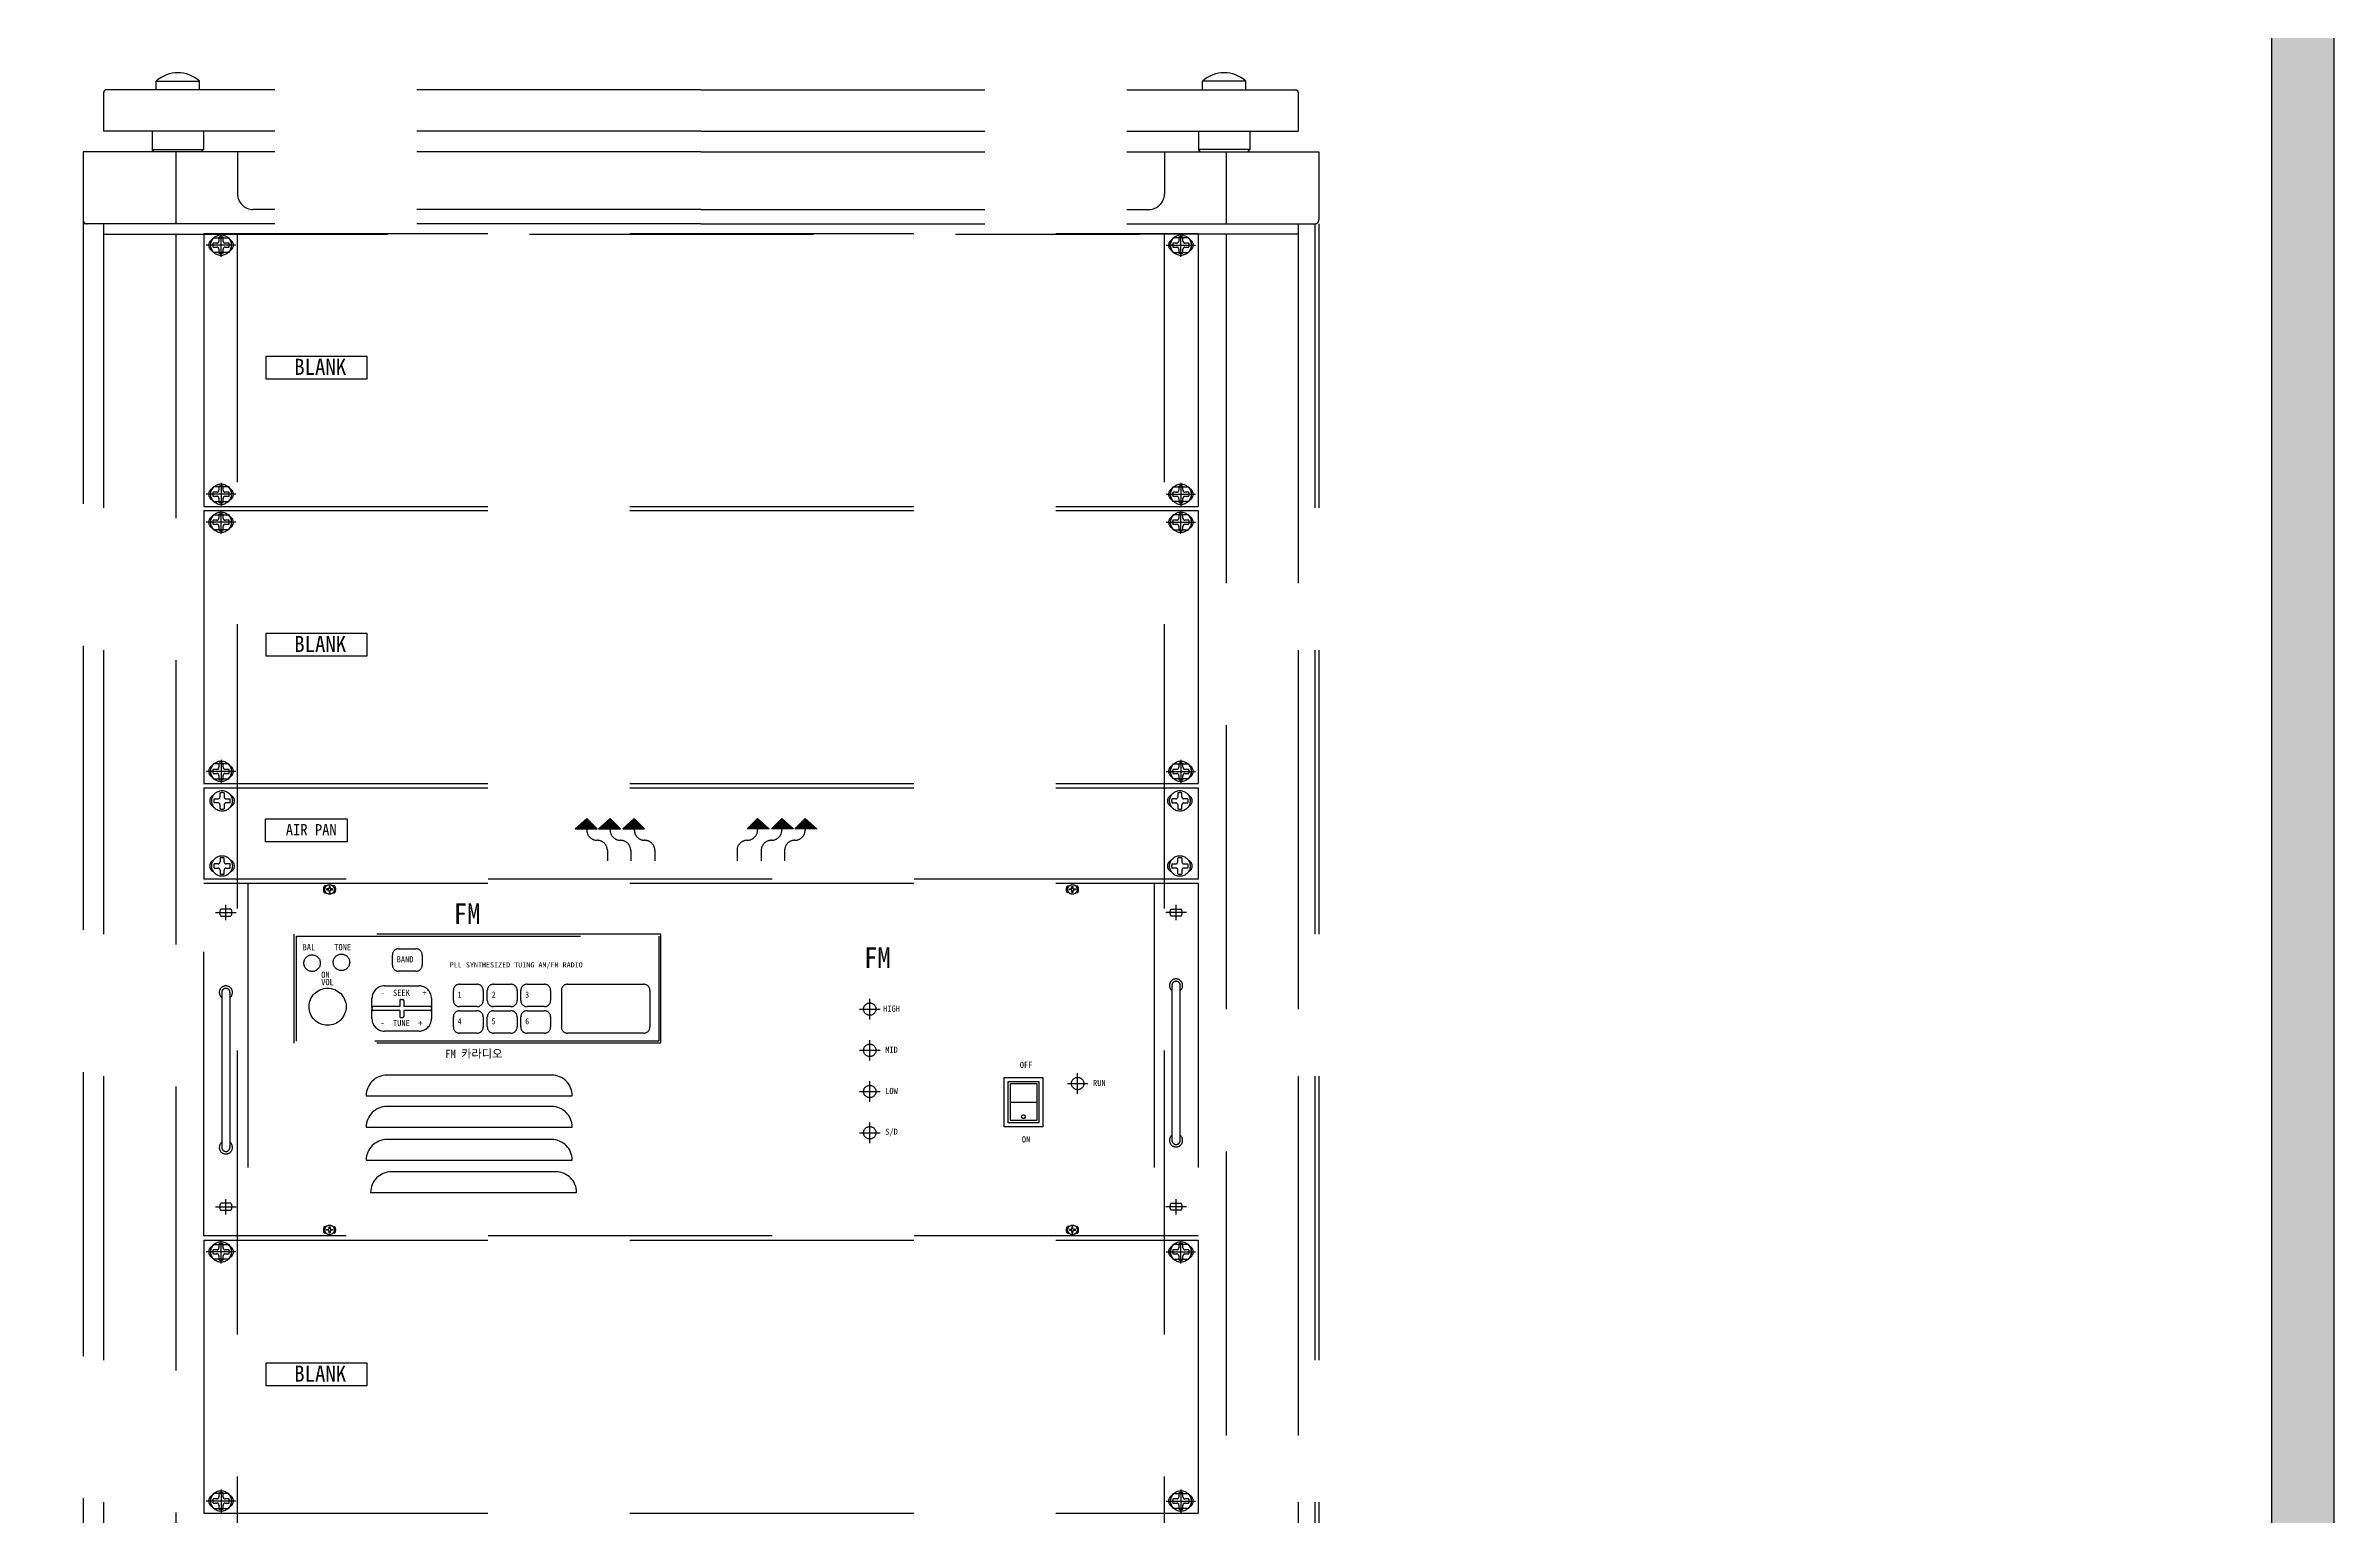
# Model space of a CAD drawing. Header units: millimetres. Extents: x 0 to 2521, y -5 to 594.
# Drawn here: x 2443.16 to 2483.45, y 414.28 to 440.14 of the extents above; entities that cross this region are included whole.
import ezdxf
from ezdxf.enums import TextEntityAlignment as Align

# ---------------------------------------------------------------- set-up
doc = ezdxf.new("R2010")
doc.units = ezdxf.units.MM
doc.header["$LTSCALE"] = 10
doc.linetypes.add('A-DASHD01', pattern=[0.75, 0.5, -0.25])
for name, color, linetype in [('CZ-LIN1', 7, 'Continuous'), ('CZ-TABL', 7, 'Continuous'), ('TT-WIRE-EQPM', 2, 'Continuous')]:
    doc.layers.add(name, color=color, linetype=linetype)
doc.styles.add('굴림체', font='GulimChe.ttf')

# ---------------------------------------------------------------- blocks, each defined once
blk = doc.blocks.new('AUDIT_I_080215160117-0')
h = blk.add_hatch(color=256)
h.paths.add_polyline_path([(46679.1, 12614.3), (46673.5, 12609.3), (46679.1, 12609.3)])
h.paths.add_polyline_path([(46679.1, 12614.3), (46679.1, 12609.3, 0.000542), (46679.1, 12609.3), (46684.1, 12609.3)])
blk = doc.blocks.new('AUDIT_I_080215160117-1')
h = blk.add_hatch(color=256)
h.paths.add_polyline_path([(46679.1, 12614.3), (46673.5, 12609.3), (46679.1, 12609.3)])
h.paths.add_polyline_path([(46679.1, 12614.3), (46679.1, 12609.3, 0.000542), (46679.1, 12609.3), (46684.1, 12609.3)])

msp = doc.modelspace()

# ---------------------------------------------------------------- hatches: boundary and pattern name
at = {"layer": 'CZ-TABL'}
h = msp.add_hatch(color=256, dxfattribs=at)
edge = h.paths.add_edge_path()
edge.add_arc((2321.011, 283.656), 4.556, 172.7562, 263.4516)
edge.add_line((2320.491, 279.13), (2478.352, 279.13))
edge.add_arc((2478.352, 284.23), 5.101, 270, 360)
edge.add_line((2483.452, 284.23), (2483.452, 450.438))
edge.add_arc((2478.954, 449.954), 4.524, 6.1387, 97.6535)
edge.add_arc((2478.352, 450.438), 4, 0, 90, ccw=False)
edge.add_line((2482.352, 450.438), (2482.352, 284.23))
edge.add_arc((2478.352, 284.23), 4, -90, 0, ccw=False)
edge.add_line((2478.352, 280.23), (2320.491, 280.23))
edge.add_arc((2320.491, 284.23), 4, 180, 270, ccw=False)
at = {"layer": 'TT-WIRE-EQPM', "linetype": 'A-DASHD01'}
h = msp.add_hatch(color=256, dxfattribs=at)
h.paths.add_polyline_path([(2452.689, 426.544), (2452.486, 426.362), (2452.689, 426.362)])
h.paths.add_polyline_path([(2452.689, 426.544), (2452.689, 426.363, 0.000542), (2452.689, 426.362), (2452.871, 426.363)])
h = msp.add_hatch(color=256, dxfattribs=at)
h.paths.add_polyline_path([(2453.1, 426.544), (2452.897, 426.362), (2453.1, 426.362)])
h.paths.add_polyline_path([(2453.1, 426.544), (2453.1, 426.363, 0.000542), (2453.1, 426.362), (2453.281, 426.363)])
h = msp.add_hatch(color=256, dxfattribs=at)
h.paths.add_polyline_path([(2453.526, 426.544), (2453.323, 426.362), (2453.526, 426.362)])
h.paths.add_polyline_path([(2453.526, 426.544), (2453.526, 426.363, 0.000542), (2453.526, 426.362), (2453.707, 426.363)])

# ---------------------------------------------------------------- linework, layer by layer
at = {"layer": 'CZ-LIN1', "ltscale": 10}
msp.add_lwpolyline([(2316.491, 454.438), (2478.352, 454.438, -0.414214), (2482.352, 450.438), (2482.352, 284.23, -0.414214), (2478.352, 280.23), (2320.491, 280.23, -0.414214), (2316.491, 284.23), (2316.491, 454.438)], format="xyb", close=True, dxfattribs=at)
at = {"layer": 'CZ-TABL'}
msp.add_lwpolyline([(2316.491, 284.23, 0.417773), (2320.491, 279.13), (2478.352, 279.13, 0.414214), (2483.452, 284.23), (2483.452, 450.438, 0.421979), (2478.352, 454.438, -0.414214), (2482.352, 450.438), (2482.352, 284.23, -0.414214), (2478.352, 280.23), (2320.491, 280.23, -0.414214)], format="xyb", close=True, dxfattribs=at)
at = {"layer": 'TT-WIRE-EQPM', "linetype": 'A-DASHD01'}
for p, q in [((2444.183, 439.323), (2444.183, 438.641)), ((2445.597, 439.366), (2444.227, 439.366)), ((2445.108, 439.521), (2445.869, 439.521)), ((2445.108, 439.366), (2445.108, 439.521)), ((2445.869, 439.366), (2445.108, 439.366)), ((2454.699, 439.366), (2445.597, 439.366)), ((2445.869, 439.366), (2445.869, 439.521)), ((2454.699, 439.366), (2463.802, 439.366)), ((2464.291, 439.521), (2463.53, 439.521)), ((2463.53, 439.366), (2463.53, 439.521)), ((2463.53, 439.366), (2464.291, 439.366)), ((2463.802, 439.366), (2465.172, 439.366)), ((2464.291, 439.366), (2464.291, 439.521)), ((2465.216, 439.323), (2465.216, 438.641)), ((2454.699, 438.641), (2444.183, 438.641)), ((2445.035, 438.641), (2445.035, 438.315)), ((2445.035, 438.641), (2445.035, 438.315)), ((2445.942, 438.641), (2445.942, 438.315)), ((2445.942, 438.641), (2445.942, 438.315)), ((2454.699, 438.641), (2465.216, 438.641)), ((2463.457, 438.641), (2463.457, 438.315)), ((2463.457, 438.641), (2463.457, 438.315)), ((2464.364, 438.641), (2464.364, 438.315)), ((2464.364, 438.641), (2464.364, 438.315)), ((2454.699, 438.279), (2443.821, 438.279)), ((2443.821, 438.279), (2443.821, 437.082)), ((2445.072, 438.279), (2445.035, 438.315)), ((2445.035, 438.315), (2445.942, 438.315)), ((2445.035, 438.315), (2445.942, 438.315)), ((2445.072, 438.279), (2445.035, 438.315)), ((2445.906, 438.279), (2445.072, 438.279)), ((2445.906, 438.279), (2445.072, 438.279)), ((2445.452, 438.279), (2445.452, 437.009)), ((2445.906, 438.279), (2445.942, 438.315)), ((2445.906, 438.279), (2445.942, 438.315)), ((2446.54, 438.279), (2446.54, 437.535)), ((2454.699, 438.279), (2465.578, 438.279)), ((2462.859, 438.279), (2462.859, 437.535)), ((2463.493, 438.279), (2463.457, 438.315)), ((2464.364, 438.315), (2463.457, 438.315)), ((2464.364, 438.315), (2463.457, 438.315)), ((2463.493, 438.279), (2463.457, 438.315)), ((2463.493, 438.279), (2464.327, 438.279)), ((2463.493, 438.279), (2464.327, 438.279)), ((2463.947, 438.279), (2463.947, 437.009)), ((2464.327, 438.279), (2464.364, 438.315)), ((2464.327, 438.279), (2464.364, 438.315)), ((2465.578, 438.279), (2465.578, 437.082)), ((2454.699, 437.263), (2446.812, 437.263)), ((2454.699, 437.263), (2462.587, 437.263)), ((2443.821, 437.082), (2443.821, 372.28)), ((2454.699, 437.009), (2443.821, 437.009)), ((2444.183, 437.009), (2444.183, 376.275)), ((2444.183, 436.828), (2462.424, 436.828)), ((2445.452, 436.828), (2445.452, 372.461)), ((2445.949, 436.841), (2445.949, 432.036)), ((2445.949, 436.841), (2463.45, 436.841)), ((2445.949, 436.841), (2445.949, 432.036)), ((2445.949, 436.841), (2463.45, 436.841)), ((2446.117, 436.765), (2446.384, 436.765)), ((2446.117, 436.765), (2446.384, 436.765)), ((2446.25, 436.431), (2446.25, 436.837)), ((2446.25, 436.431), (2446.25, 436.837)), ((2446.54, 372.461), (2446.54, 436.828)), ((2454.699, 437.009), (2465.506, 437.009)), ((2465.216, 436.828), (2462.424, 436.828)), ((2462.859, 372.461), (2462.859, 436.828)), ((2463.282, 436.765), (2463.015, 436.765)), ((2463.282, 436.765), (2463.015, 436.765)), ((2463.149, 436.431), (2463.149, 436.837)), ((2463.149, 436.431), (2463.149, 436.837)), ((2463.45, 436.841), (2463.45, 432.036)), ((2463.45, 436.841), (2463.45, 432.036)), ((2463.947, 436.828), (2463.947, 435.305)), ((2465.216, 437.009), (2465.216, 372.28)), ((2465.216, 436.755), (2465.216, 435.305)), ((2465.506, 437.009), (2465.506, 372.28)), ((2465.578, 437.009), (2465.578, 372.28)), ((2446.509, 436.634), (2445.991, 436.634)), ((2446.509, 436.634), (2445.991, 436.634)), ((2446.384, 436.504), (2446.117, 436.504)), ((2446.384, 436.504), (2446.117, 436.504)), ((2462.89, 436.634), (2463.408, 436.634)), ((2462.89, 436.634), (2463.408, 436.634)), ((2463.015, 436.504), (2463.282, 436.504)), ((2463.015, 436.504), (2463.282, 436.504)), ((2463.947, 435.686), (2463.947, 373.984)), ((2465.216, 435.686), (2465.216, 373.984)), ((2446.384, 432.381), (2446.117, 432.381)), ((2446.384, 432.381), (2446.117, 432.381)), ((2446.25, 432.453), (2446.25, 432.047)), ((2446.25, 432.453), (2446.25, 432.047)), ((2463.015, 432.381), (2463.282, 432.381)), ((2463.015, 432.381), (2463.282, 432.381)), ((2463.149, 432.453), (2463.149, 432.047)), ((2463.149, 432.453), (2463.149, 432.047)), ((2445.949, 432.036), (2463.45, 432.036)), ((2445.949, 432.036), (2463.45, 432.036)), ((2445.949, 431.964), (2445.949, 427.159)), ((2445.949, 431.964), (2463.45, 431.964)), ((2445.949, 431.964), (2445.949, 427.159)), ((2445.949, 431.964), (2463.45, 431.964)), ((2446.509, 432.25), (2445.991, 432.25)), ((2446.509, 432.25), (2445.991, 432.25)), ((2446.117, 432.12), (2446.384, 432.12)), ((2446.117, 432.12), (2446.384, 432.12)), ((2446.25, 431.554), (2446.25, 431.96)), ((2446.25, 431.554), (2446.25, 431.96)), ((2462.89, 432.25), (2463.408, 432.25)), ((2462.89, 432.25), (2463.408, 432.25)), ((2463.282, 432.12), (2463.015, 432.12)), ((2463.282, 432.12), (2463.015, 432.12)), ((2463.149, 431.554), (2463.149, 431.96)), ((2463.149, 431.554), (2463.149, 431.96)), ((2463.45, 431.964), (2463.45, 427.159)), ((2463.45, 431.964), (2463.45, 427.159)), ((2446.509, 431.757), (2445.991, 431.757)), ((2446.509, 431.757), (2445.991, 431.757)), ((2446.117, 431.888), (2446.384, 431.888)), ((2446.117, 431.888), (2446.384, 431.888)), ((2446.384, 431.626), (2446.117, 431.626)), ((2446.384, 431.626), (2446.117, 431.626)), ((2462.89, 431.757), (2463.408, 431.757)), ((2462.89, 431.757), (2463.408, 431.757)), ((2463.282, 431.888), (2463.015, 431.888)), ((2463.282, 431.888), (2463.015, 431.888)), ((2463.015, 431.626), (2463.282, 431.626)), ((2463.015, 431.626), (2463.282, 431.626)), ((2446.384, 427.503), (2446.117, 427.503)), ((2446.384, 427.503), (2446.117, 427.503)), ((2446.25, 427.576), (2446.25, 427.17)), ((2446.25, 427.576), (2446.25, 427.17)), ((2463.015, 427.503), (2463.282, 427.503)), ((2463.015, 427.503), (2463.282, 427.503)), ((2463.149, 427.576), (2463.149, 427.17)), ((2463.149, 427.576), (2463.149, 427.17)), ((2445.949, 427.159), (2463.45, 427.159)), ((2445.949, 427.159), (2463.45, 427.159)), ((2445.949, 427.086), (2463.45, 427.086)), ((2445.949, 427.086), (2445.949, 425.476)), ((2446.509, 427.373), (2445.991, 427.373)), ((2446.509, 427.373), (2445.991, 427.373)), ((2446.117, 427.242), (2446.384, 427.242)), ((2446.117, 427.242), (2446.384, 427.242)), ((2462.89, 427.373), (2463.408, 427.373)), ((2462.89, 427.373), (2463.408, 427.373)), ((2463.282, 427.242), (2463.015, 427.242)), ((2463.282, 427.242), (2463.015, 427.242)), ((2463.45, 427.086), (2463.45, 425.476)), ((2446.128, 426.891), (2446.196, 426.891)), ((2446.196, 426.818), (2446.128, 426.818)), ((2446.232, 426.927), (2446.232, 426.995)), ((2446.232, 426.714), (2446.232, 426.782)), ((2446.305, 426.995), (2446.305, 426.927)), ((2446.305, 426.782), (2446.305, 426.714)), ((2446.341, 426.891), (2446.409, 426.891)), ((2446.409, 426.818), (2446.341, 426.818)), ((2463.058, 426.891), (2462.99, 426.891)), ((2462.99, 426.818), (2463.058, 426.818)), ((2463.094, 426.995), (2463.094, 426.927)), ((2463.094, 426.782), (2463.094, 426.714)), ((2463.167, 426.927), (2463.167, 426.995)), ((2463.167, 426.714), (2463.167, 426.782)), ((2463.271, 426.891), (2463.203, 426.891)), ((2463.203, 426.818), (2463.271, 426.818)), ((2447.033, 426.54), (2448.473, 426.54)), ((2447.033, 426.136), (2447.033, 426.54)), ((2448.473, 426.54), (2448.473, 426.136)), ((2452.689, 426.544), (2452.486, 426.362)), ((2452.486, 426.362), (2452.871, 426.363)), ((2452.689, 426.544), (2452.871, 426.363)), ((2453.1, 426.544), (2452.897, 426.362)), ((2452.897, 426.362), (2453.281, 426.363)), ((2453.1, 426.544), (2453.281, 426.363)), ((2453.526, 426.544), (2453.323, 426.362)), ((2453.323, 426.362), (2453.707, 426.363)), ((2453.526, 426.544), (2453.707, 426.363)), ((2455.697, 426.544), (2455.515, 426.363)), ((2455.9, 426.362), (2455.515, 426.363)), ((2455.697, 426.544), (2455.9, 426.362)), ((2456.123, 426.544), (2455.941, 426.363)), ((2456.326, 426.362), (2455.941, 426.363)), ((2456.123, 426.544), (2456.326, 426.362)), ((2456.534, 426.544), (2456.352, 426.363)), ((2456.737, 426.362), (2456.352, 426.363)), ((2456.534, 426.544), (2456.737, 426.362)), ((2448.473, 426.136), (2447.033, 426.136)), ((2463.45, 425.476), (2445.949, 425.476)), ((2446.196, 425.745), (2446.128, 425.745)), ((2446.128, 425.672), (2446.196, 425.672)), ((2446.232, 425.849), (2446.232, 425.781)), ((2446.232, 425.636), (2446.232, 425.568)), ((2446.305, 425.781), (2446.305, 425.849)), ((2446.305, 425.568), (2446.305, 425.636)), ((2446.409, 425.745), (2446.341, 425.745)), ((2446.341, 425.672), (2446.409, 425.672)), ((2462.99, 425.745), (2463.058, 425.745)), ((2463.058, 425.672), (2462.99, 425.672)), ((2463.094, 425.781), (2463.094, 425.849)), ((2463.094, 425.568), (2463.094, 425.636)), ((2463.167, 425.849), (2463.167, 425.781)), ((2463.167, 425.636), (2463.167, 425.568)), ((2463.203, 425.745), (2463.271, 425.745)), ((2463.271, 425.672), (2463.203, 425.672)), ((2445.949, 419.196), (2445.949, 425.404)), ((2445.949, 425.404), (2463.45, 425.404)), ((2446.722, 425.404), (2446.722, 419.196)), ((2448.104, 425.357), (2448.07, 425.357)), ((2448.07, 425.233), (2448.104, 425.233)), ((2448.134, 425.304), (2448.107, 425.304)), ((2448.107, 425.304), (2448.107, 425.286)), ((2448.107, 425.286), (2448.134, 425.286)), ((2448.169, 425.348), (2448.151, 425.348)), ((2448.151, 425.348), (2448.151, 425.321)), ((2448.151, 425.269), (2448.151, 425.242)), ((2448.151, 425.242), (2448.169, 425.242)), ((2448.169, 425.321), (2448.169, 425.348)), ((2448.169, 425.242), (2448.169, 425.269)), ((2448.213, 425.304), (2448.186, 425.304)), ((2448.186, 425.286), (2448.213, 425.286)), ((2448.213, 425.286), (2448.213, 425.304)), ((2448.249, 425.357), (2448.216, 425.357)), ((2448.216, 425.233), (2448.249, 425.233)), ((2461.15, 425.357), (2461.183, 425.357)), ((2461.183, 425.233), (2461.15, 425.233)), ((2461.186, 425.286), (2461.186, 425.304)), ((2461.186, 425.304), (2461.213, 425.304)), ((2461.213, 425.286), (2461.186, 425.286)), ((2461.23, 425.321), (2461.23, 425.348)), ((2461.23, 425.348), (2461.248, 425.348)), ((2461.23, 425.242), (2461.23, 425.269)), ((2461.248, 425.242), (2461.23, 425.242)), ((2461.248, 425.348), (2461.248, 425.321)), ((2461.248, 425.269), (2461.248, 425.242)), ((2461.265, 425.304), (2461.292, 425.304)), ((2461.292, 425.286), (2461.265, 425.286)), ((2461.292, 425.304), (2461.292, 425.286)), ((2461.295, 425.357), (2461.329, 425.357)), ((2461.329, 425.233), (2461.295, 425.233)), ((2462.677, 425.404), (2462.677, 419.196)), ((2463.45, 425.404), (2463.45, 419.196)), ((2446.154, 424.889), (2446.517, 424.889)), ((2446.425, 424.95), (2446.246, 424.95)), ((2446.246, 424.827), (2446.425, 424.827)), ((2446.335, 424.755), (2446.335, 425.023)), ((2463.245, 424.889), (2462.882, 424.889)), ((2462.974, 424.95), (2463.153, 424.95)), ((2463.153, 424.827), (2462.974, 424.827)), ((2463.064, 424.755), (2463.064, 425.023)), ((2453.995, 424.51), (2447.54, 424.51)), ((2453.995, 424.51), (2447.54, 424.51)), ((2447.54, 422.588), (2447.54, 424.51)), ((2447.576, 422.624), (2447.576, 424.474)), ((2447.576, 424.474), (2453.959, 424.474)), ((2453.959, 424.474), (2453.959, 422.624)), ((2453.995, 422.588), (2453.995, 424.51)), ((2449.266, 423.965), (2449.266, 424.141)), ((2449.375, 424.249), (2449.682, 424.249)), ((2449.682, 423.856), (2449.375, 423.856)), ((2449.791, 424.141), (2449.791, 423.965)), ((2446.263, 423.482), (2446.263, 420.756)), ((2446.408, 420.756), (2446.408, 423.482)), ((2449.125, 423.597), (2449.737, 423.597)), ((2450.34, 423.342), (2450.34, 423.518)), ((2450.449, 423.627), (2450.756, 423.627)), ((2450.865, 423.518), (2450.865, 423.342)), ((2450.938, 423.342), (2450.938, 423.518)), ((2451.047, 423.627), (2451.354, 423.627)), ((2451.463, 423.518), (2451.463, 423.342)), ((2451.529, 423.342), (2451.529, 423.518)), ((2451.637, 423.627), (2451.944, 423.627)), ((2452.053, 423.518), (2452.053, 423.342)), ((2452.242, 423.518), (2452.242, 422.875)), ((2452.35, 423.627), (2453.69, 423.627)), ((2453.799, 423.518), (2453.799, 422.875)), ((2462.991, 423.606), (2462.991, 420.879)), ((2463.136, 420.879), (2463.136, 423.606)), ((2448.907, 423.217), (2448.907, 423.379)), ((2448.907, 423.217), (2448.907, 423.181)), ((2448.907, 423.019), (2448.907, 423.181)), ((2449.395, 423.235), (2448.926, 423.235)), ((2449.395, 423.163), (2448.926, 423.163)), ((2449.395, 423.338), (2449.395, 423.235)), ((2449.395, 423.163), (2449.395, 423.06)), ((2449.413, 423.356), (2449.449, 423.356)), ((2449.467, 423.338), (2449.467, 423.235)), ((2449.936, 423.235), (2449.467, 423.235)), ((2449.467, 423.163), (2449.467, 423.06)), ((2449.936, 423.163), (2449.467, 423.163)), ((2449.954, 423.379), (2449.954, 423.217)), ((2449.954, 423.217), (2449.954, 423.181)), ((2449.954, 423.181), (2449.954, 423.019)), ((2450.34, 422.875), (2450.34, 423.051)), ((2450.756, 423.233), (2450.449, 423.233)), ((2450.449, 423.16), (2450.756, 423.16)), ((2450.865, 423.051), (2450.865, 422.875)), ((2450.938, 422.875), (2450.938, 423.051)), ((2451.354, 423.233), (2451.047, 423.233)), ((2451.047, 423.16), (2451.354, 423.16)), ((2451.463, 423.051), (2451.463, 422.875)), ((2451.529, 422.875), (2451.529, 423.051)), ((2451.944, 423.233), (2451.637, 423.233)), ((2451.637, 423.16), (2451.944, 423.16)), ((2452.053, 423.051), (2452.053, 422.875)), ((2457.49, 423.189), (2457.852, 423.189)), ((2457.671, 423.008), (2457.671, 423.37)), ((2449.737, 422.801), (2449.125, 422.801)), ((2449.413, 423.042), (2449.449, 423.042)), ((2450.756, 422.766), (2450.449, 422.766)), ((2451.354, 422.766), (2451.047, 422.766)), ((2451.944, 422.766), (2451.637, 422.766)), ((2453.69, 422.766), (2452.35, 422.766)), ((2457.671, 422.283), (2457.671, 422.645)), ((2453.995, 422.588), (2447.54, 422.588)), ((2453.959, 422.624), (2447.576, 422.624)), ((2457.49, 422.464), (2457.852, 422.464)), ((2452.07, 422.028), (2449.169, 422.028)), ((2457.671, 421.557), (2457.671, 421.92)), ((2460.037, 421.117), (2460.037, 421.987)), ((2460.037, 421.987), (2460.719, 421.987)), ((2460.109, 421.19), (2460.109, 421.915)), ((2460.109, 421.915), (2460.647, 421.915)), ((2460.146, 421.226), (2460.146, 421.879)), ((2460.146, 421.879), (2460.61, 421.879)), ((2460.61, 421.879), (2460.61, 421.226)), ((2460.647, 421.915), (2460.647, 421.19)), ((2460.719, 421.987), (2460.719, 421.117)), ((2461.15, 421.879), (2461.512, 421.879)), ((2461.331, 421.697), (2461.331, 422.06)), ((2448.806, 421.665), (2452.432, 421.665)), ((2452.07, 421.475), (2449.169, 421.475)), ((2457.49, 421.739), (2457.852, 421.739)), ((2460.146, 421.552), (2460.61, 421.552)), ((2448.806, 421.112), (2452.432, 421.112)), ((2457.671, 420.832), (2457.671, 421.195)), ((2460.719, 421.117), (2460.037, 421.117)), ((2460.647, 421.19), (2460.109, 421.19)), ((2460.61, 421.226), (2460.146, 421.226)), ((2452.07, 420.893), (2449.169, 420.893)), ((2457.49, 421.013), (2457.852, 421.013)), ((2448.806, 420.531), (2452.432, 420.531)), ((2452.147, 420.325), (2449.246, 420.325)), ((2446.335, 419.576), (2446.335, 419.845)), ((2448.883, 419.962), (2452.509, 419.962)), ((2463.064, 419.576), (2463.064, 419.845)), ((2446.154, 419.71), (2446.517, 419.71)), ((2446.425, 419.772), (2446.246, 419.772)), ((2446.246, 419.649), (2446.425, 419.649)), ((2463.245, 419.71), (2462.882, 419.71)), ((2462.974, 419.772), (2463.153, 419.772)), ((2463.153, 419.649), (2462.974, 419.649)), ((2463.45, 419.196), (2445.949, 419.196)), ((2445.949, 419.123), (2445.949, 414.318)), ((2445.949, 419.123), (2463.45, 419.123)), ((2445.949, 419.123), (2445.949, 414.318)), ((2445.949, 419.123), (2463.45, 419.123)), ((2446.117, 419.047), (2446.384, 419.047)), ((2446.117, 419.047), (2446.384, 419.047)), ((2446.25, 418.713), (2446.25, 419.119)), ((2446.25, 418.713), (2446.25, 419.119)), ((2448.07, 419.366), (2448.104, 419.366)), ((2448.104, 419.243), (2448.07, 419.243)), ((2448.107, 419.296), (2448.107, 419.313)), ((2448.107, 419.313), (2448.134, 419.313)), ((2448.134, 419.296), (2448.107, 419.296)), ((2448.151, 419.33), (2448.151, 419.357)), ((2448.151, 419.357), (2448.169, 419.357)), ((2448.151, 419.251), (2448.151, 419.278)), ((2448.169, 419.251), (2448.151, 419.251)), ((2448.169, 419.357), (2448.169, 419.33)), ((2448.169, 419.278), (2448.169, 419.251)), ((2448.186, 419.313), (2448.213, 419.313)), ((2448.213, 419.296), (2448.186, 419.296)), ((2448.213, 419.313), (2448.213, 419.296)), ((2448.216, 419.366), (2448.249, 419.366)), ((2448.249, 419.243), (2448.216, 419.243)), ((2461.183, 419.366), (2461.15, 419.366)), ((2461.15, 419.243), (2461.183, 419.243)), ((2461.213, 419.313), (2461.186, 419.313)), ((2461.186, 419.313), (2461.186, 419.296)), ((2461.186, 419.296), (2461.213, 419.296)), ((2461.248, 419.357), (2461.23, 419.357)), ((2461.23, 419.357), (2461.23, 419.33)), ((2461.23, 419.278), (2461.23, 419.251)), ((2461.23, 419.251), (2461.248, 419.251)), ((2461.248, 419.33), (2461.248, 419.357)), ((2461.248, 419.251), (2461.248, 419.278)), ((2461.292, 419.313), (2461.265, 419.313)), ((2461.265, 419.296), (2461.292, 419.296)), ((2461.292, 419.296), (2461.292, 419.313)), ((2461.329, 419.366), (2461.295, 419.366)), ((2461.295, 419.243), (2461.329, 419.243)), ((2463.282, 419.047), (2463.015, 419.047)), ((2463.282, 419.047), (2463.015, 419.047)), ((2463.149, 418.713), (2463.149, 419.119)), ((2463.149, 418.713), (2463.149, 419.119)), ((2463.45, 419.123), (2463.45, 414.318)), ((2463.45, 419.123), (2463.45, 414.318)), ((2446.509, 418.916), (2445.991, 418.916)), ((2446.509, 418.916), (2445.991, 418.916)), ((2446.384, 418.786), (2446.117, 418.786)), ((2446.384, 418.786), (2446.117, 418.786)), ((2462.89, 418.916), (2463.408, 418.916)), ((2462.89, 418.916), (2463.408, 418.916)), ((2463.015, 418.786), (2463.282, 418.786)), ((2463.015, 418.786), (2463.282, 418.786)), ((2446.384, 414.663), (2446.117, 414.663)), ((2446.384, 414.663), (2446.117, 414.663)), ((2446.25, 414.735), (2446.25, 414.329)), ((2446.25, 414.735), (2446.25, 414.329)), ((2463.015, 414.663), (2463.282, 414.663)), ((2463.015, 414.663), (2463.282, 414.663)), ((2463.149, 414.735), (2463.149, 414.329)), ((2463.149, 414.735), (2463.149, 414.329)), ((2445.949, 414.318), (2463.45, 414.318)), ((2445.949, 414.318), (2463.45, 414.318)), ((2446.509, 414.532), (2445.991, 414.532)), ((2446.509, 414.532), (2445.991, 414.532)), ((2446.117, 414.402), (2446.384, 414.402)), ((2446.117, 414.402), (2446.384, 414.402)), ((2462.89, 414.532), (2463.408, 414.532)), ((2462.89, 414.532), (2463.408, 414.532)), ((2463.282, 414.402), (2463.015, 414.402)), ((2463.282, 414.402), (2463.015, 414.402))]:
    msp.add_line(p, q, dxfattribs=at)
for points in [[(2446.178, 436.671), (2446.11, 436.671, 0.127017), (2446.11, 436.598), (2446.178, 436.598, -0.414214), (2446.214, 436.562), (2446.214, 436.494, 0.127017), (2446.286, 436.494), (2446.286, 436.562, -0.414214), (2446.323, 436.598), (2446.391, 436.598, 0.127017), (2446.391, 436.671), (2446.323, 436.671, -0.414214), (2446.286, 436.707), (2446.286, 436.775, 0.127017), (2446.214, 436.775), (2446.214, 436.707, -0.414214)], [(2446.178, 436.671), (2446.11, 436.671, 0.127017), (2446.11, 436.598), (2446.178, 436.598, -0.414214), (2446.214, 436.562), (2446.214, 436.494, 0.127017), (2446.286, 436.494), (2446.286, 436.562, -0.414214), (2446.323, 436.598), (2446.391, 436.598, 0.127017), (2446.391, 436.671), (2446.323, 436.671, -0.414214), (2446.286, 436.707), (2446.286, 436.775, 0.127017), (2446.214, 436.775), (2446.214, 436.707, -0.414214)], [(2463.076, 436.671), (2463.008, 436.671, 0.127017), (2463.008, 436.598), (2463.076, 436.598, -0.414214), (2463.113, 436.562), (2463.113, 436.494, 0.127017), (2463.185, 436.494), (2463.185, 436.562, -0.414214), (2463.221, 436.598), (2463.289, 436.598, 0.127017), (2463.289, 436.671), (2463.221, 436.671, -0.414214), (2463.185, 436.707), (2463.185, 436.775, 0.127017), (2463.113, 436.775), (2463.113, 436.707, -0.414214)], [(2463.076, 436.671), (2463.008, 436.671, 0.127017), (2463.008, 436.598), (2463.076, 436.598, -0.414214), (2463.113, 436.562), (2463.113, 436.494, 0.127017), (2463.185, 436.494), (2463.185, 436.562, -0.414214), (2463.221, 436.598), (2463.289, 436.598, 0.127017), (2463.289, 436.671), (2463.221, 436.671, -0.414214), (2463.185, 436.707), (2463.185, 436.775, 0.127017), (2463.113, 436.775), (2463.113, 436.707, -0.414214)], [(2446.178, 432.286), (2446.11, 432.286, 0.127017), (2446.11, 432.214), (2446.178, 432.214, -0.414214), (2446.214, 432.178), (2446.214, 432.11, 0.127017), (2446.286, 432.11), (2446.286, 432.178, -0.414214), (2446.323, 432.214), (2446.391, 432.214, 0.127017), (2446.391, 432.286), (2446.323, 432.286, -0.414214), (2446.286, 432.323), (2446.286, 432.391, 0.127017), (2446.214, 432.391), (2446.214, 432.323, -0.414214)], [(2446.178, 432.286), (2446.11, 432.286, 0.127017), (2446.11, 432.214), (2446.178, 432.214, -0.414214), (2446.214, 432.178), (2446.214, 432.11, 0.127017), (2446.286, 432.11), (2446.286, 432.178, -0.414214), (2446.323, 432.214), (2446.391, 432.214, 0.127017), (2446.391, 432.286), (2446.323, 432.286, -0.414214), (2446.286, 432.323), (2446.286, 432.391, 0.127017), (2446.214, 432.391), (2446.214, 432.323, -0.414214)], [(2463.076, 432.286), (2463.008, 432.286, 0.127017), (2463.008, 432.214), (2463.076, 432.214, -0.414214), (2463.113, 432.178), (2463.113, 432.11, 0.127017), (2463.185, 432.11), (2463.185, 432.178, -0.414214), (2463.221, 432.214), (2463.289, 432.214, 0.127017), (2463.289, 432.286), (2463.221, 432.286, -0.414214), (2463.185, 432.323), (2463.185, 432.391, 0.127017), (2463.113, 432.391), (2463.113, 432.323, -0.414214)], [(2463.076, 432.286), (2463.008, 432.286, 0.127017), (2463.008, 432.214), (2463.076, 432.214, -0.414214), (2463.113, 432.178), (2463.113, 432.11, 0.127017), (2463.185, 432.11), (2463.185, 432.178, -0.414214), (2463.221, 432.214), (2463.289, 432.214, 0.127017), (2463.289, 432.286), (2463.221, 432.286, -0.414214), (2463.185, 432.323), (2463.185, 432.391, 0.127017), (2463.113, 432.391), (2463.113, 432.323, -0.414214)], [(2446.178, 431.793), (2446.11, 431.793, 0.127017), (2446.11, 431.721), (2446.178, 431.721, -0.414214), (2446.214, 431.685), (2446.214, 431.617, 0.127017), (2446.286, 431.617), (2446.286, 431.685, -0.414214), (2446.323, 431.721), (2446.391, 431.721, 0.127017), (2446.391, 431.793), (2446.323, 431.793, -0.414214), (2446.286, 431.83), (2446.286, 431.897, 0.127017), (2446.214, 431.897), (2446.214, 431.83, -0.414214)], [(2446.178, 431.793), (2446.11, 431.793, 0.127017), (2446.11, 431.721), (2446.178, 431.721, -0.414214), (2446.214, 431.685), (2446.214, 431.617, 0.127017), (2446.286, 431.617), (2446.286, 431.685, -0.414214), (2446.323, 431.721), (2446.391, 431.721, 0.127017), (2446.391, 431.793), (2446.323, 431.793, -0.414214), (2446.286, 431.83), (2446.286, 431.897, 0.127017), (2446.214, 431.897), (2446.214, 431.83, -0.414214)], [(2463.076, 431.793), (2463.008, 431.793, 0.127017), (2463.008, 431.721), (2463.076, 431.721, -0.414214), (2463.113, 431.685), (2463.113, 431.617, 0.127017), (2463.185, 431.617), (2463.185, 431.685, -0.414214), (2463.221, 431.721), (2463.289, 431.721, 0.127017), (2463.289, 431.793), (2463.221, 431.793, -0.414214), (2463.185, 431.83), (2463.185, 431.897, 0.127017), (2463.113, 431.897), (2463.113, 431.83, -0.414214)], [(2463.076, 431.793), (2463.008, 431.793, 0.127017), (2463.008, 431.721), (2463.076, 431.721, -0.414214), (2463.113, 431.685), (2463.113, 431.617, 0.127017), (2463.185, 431.617), (2463.185, 431.685, -0.414214), (2463.221, 431.721), (2463.289, 431.721, 0.127017), (2463.289, 431.793), (2463.221, 431.793, -0.414214), (2463.185, 431.83), (2463.185, 431.897, 0.127017), (2463.113, 431.897), (2463.113, 431.83, -0.414214)], [(2446.178, 427.409), (2446.11, 427.409, 0.127017), (2446.11, 427.337), (2446.178, 427.337, -0.414214), (2446.214, 427.3), (2446.214, 427.232, 0.127017), (2446.286, 427.232), (2446.286, 427.3, -0.414214), (2446.323, 427.337), (2446.391, 427.337, 0.127017), (2446.391, 427.409), (2446.323, 427.409, -0.414214), (2446.286, 427.445), (2446.286, 427.513, 0.127017), (2446.214, 427.513), (2446.214, 427.445, -0.414214)], [(2446.178, 427.409), (2446.11, 427.409, 0.127017), (2446.11, 427.337), (2446.178, 427.337, -0.414214), (2446.214, 427.3), (2446.214, 427.232, 0.127017), (2446.286, 427.232), (2446.286, 427.3, -0.414214), (2446.323, 427.337), (2446.391, 427.337, 0.127017), (2446.391, 427.409), (2446.323, 427.409, -0.414214), (2446.286, 427.445), (2446.286, 427.513, 0.127017), (2446.214, 427.513), (2446.214, 427.445, -0.414214)], [(2463.076, 427.409), (2463.008, 427.409, 0.127017), (2463.008, 427.337), (2463.076, 427.337, -0.414214), (2463.113, 427.3), (2463.113, 427.232, 0.127017), (2463.185, 427.232), (2463.185, 427.3, -0.414214), (2463.221, 427.337), (2463.289, 427.337, 0.127017), (2463.289, 427.409), (2463.221, 427.409, -0.414214), (2463.185, 427.445), (2463.185, 427.513, 0.127017), (2463.113, 427.513), (2463.113, 427.445, -0.414214)], [(2463.076, 427.409), (2463.008, 427.409, 0.127017), (2463.008, 427.337), (2463.076, 427.337, -0.414214), (2463.113, 427.3), (2463.113, 427.232, 0.127017), (2463.185, 427.232), (2463.185, 427.3, -0.414214), (2463.221, 427.337), (2463.289, 427.337, 0.127017), (2463.289, 427.409), (2463.221, 427.409, -0.414214), (2463.185, 427.445), (2463.185, 427.513, 0.127017), (2463.113, 427.513), (2463.113, 427.445, -0.414214)], [(2446.178, 418.953), (2446.11, 418.953, 0.127017), (2446.11, 418.88), (2446.178, 418.88, -0.414214), (2446.214, 418.844), (2446.214, 418.776, 0.127017), (2446.286, 418.776), (2446.286, 418.844, -0.414214), (2446.323, 418.88), (2446.391, 418.88, 0.127017), (2446.391, 418.953), (2446.323, 418.953, -0.414214), (2446.286, 418.989), (2446.286, 419.057, 0.127017), (2446.214, 419.057), (2446.214, 418.989, -0.414214)], [(2446.178, 418.953), (2446.11, 418.953, 0.127017), (2446.11, 418.88), (2446.178, 418.88, -0.414214), (2446.214, 418.844), (2446.214, 418.776, 0.127017), (2446.286, 418.776), (2446.286, 418.844, -0.414214), (2446.323, 418.88), (2446.391, 418.88, 0.127017), (2446.391, 418.953), (2446.323, 418.953, -0.414214), (2446.286, 418.989), (2446.286, 419.057, 0.127017), (2446.214, 419.057), (2446.214, 418.989, -0.414214)], [(2463.076, 418.953), (2463.008, 418.953, 0.127017), (2463.008, 418.88), (2463.076, 418.88, -0.414214), (2463.113, 418.844), (2463.113, 418.776, 0.127017), (2463.185, 418.776), (2463.185, 418.844, -0.414214), (2463.221, 418.88), (2463.289, 418.88, 0.127017), (2463.289, 418.953), (2463.221, 418.953, -0.414214), (2463.185, 418.989), (2463.185, 419.057, 0.127017), (2463.113, 419.057), (2463.113, 418.989, -0.414214)], [(2463.076, 418.953), (2463.008, 418.953, 0.127017), (2463.008, 418.88), (2463.076, 418.88, -0.414214), (2463.113, 418.844), (2463.113, 418.776, 0.127017), (2463.185, 418.776), (2463.185, 418.844, -0.414214), (2463.221, 418.88), (2463.289, 418.88, 0.127017), (2463.289, 418.953), (2463.221, 418.953, -0.414214), (2463.185, 418.989), (2463.185, 419.057, 0.127017), (2463.113, 419.057), (2463.113, 418.989, -0.414214)], [(2446.178, 414.568), (2446.11, 414.568, 0.127017), (2446.11, 414.496), (2446.178, 414.496, -0.414214), (2446.214, 414.46), (2446.214, 414.392, 0.127017), (2446.286, 414.392), (2446.286, 414.46, -0.414214), (2446.323, 414.496), (2446.391, 414.496, 0.127017), (2446.391, 414.568), (2446.323, 414.568, -0.414214), (2446.286, 414.605), (2446.286, 414.673, 0.127017), (2446.214, 414.673), (2446.214, 414.605, -0.414214)], [(2446.178, 414.568), (2446.11, 414.568, 0.127017), (2446.11, 414.496), (2446.178, 414.496, -0.414214), (2446.214, 414.46), (2446.214, 414.392, 0.127017), (2446.286, 414.392), (2446.286, 414.46, -0.414214), (2446.323, 414.496), (2446.391, 414.496, 0.127017), (2446.391, 414.568), (2446.323, 414.568, -0.414214), (2446.286, 414.605), (2446.286, 414.673, 0.127017), (2446.214, 414.673), (2446.214, 414.605, -0.414214)], [(2463.076, 414.568), (2463.008, 414.568, 0.127017), (2463.008, 414.496), (2463.076, 414.496, -0.414214), (2463.113, 414.46), (2463.113, 414.392, 0.127017), (2463.185, 414.392), (2463.185, 414.46, -0.414214), (2463.221, 414.496), (2463.289, 414.496, 0.127017), (2463.289, 414.568), (2463.221, 414.568, -0.414214), (2463.185, 414.605), (2463.185, 414.673, 0.127017), (2463.113, 414.673), (2463.113, 414.605, -0.414214)], [(2463.076, 414.568), (2463.008, 414.568, 0.127017), (2463.008, 414.496), (2463.076, 414.496, -0.414214), (2463.113, 414.46), (2463.113, 414.392, 0.127017), (2463.185, 414.392), (2463.185, 414.46, -0.414214), (2463.221, 414.496), (2463.289, 414.496, 0.127017), (2463.289, 414.568), (2463.221, 414.568, -0.414214), (2463.185, 414.605), (2463.185, 414.673, 0.127017), (2463.113, 414.673), (2463.113, 414.605, -0.414214)]]:
    msp.add_lwpolyline(points, format="xyb", close=True, dxfattribs=at)
for points in [[(2446.099, 436.534, -0.663325), (2446.099, 436.735)], [(2446.099, 436.534, -0.663325), (2446.099, 436.735)], [(2446.401, 436.735, -0.663325), (2446.401, 436.534)], [(2446.401, 436.735, -0.663325), (2446.401, 436.534)], [(2462.998, 436.534, -0.663325), (2462.998, 436.735)], [(2462.998, 436.534, -0.663325), (2462.998, 436.735)], [(2463.3, 436.735, -0.663325), (2463.3, 436.534)], [(2463.3, 436.735, -0.663325), (2463.3, 436.534)], [(2446.099, 432.15, -0.663325), (2446.099, 432.35)], [(2446.099, 432.15, -0.663325), (2446.099, 432.35)], [(2446.401, 432.35, -0.663325), (2446.401, 432.15)], [(2446.401, 432.35, -0.663325), (2446.401, 432.15)], [(2462.998, 432.15, -0.663325), (2462.998, 432.35)], [(2462.998, 432.15, -0.663325), (2462.998, 432.35)], [(2463.3, 432.35, -0.663325), (2463.3, 432.15)], [(2463.3, 432.35, -0.663325), (2463.3, 432.15)], [(2446.099, 431.657, -0.663325), (2446.099, 431.857)], [(2446.099, 431.657, -0.663325), (2446.099, 431.857)], [(2446.401, 431.857, -0.663325), (2446.401, 431.657)], [(2446.401, 431.857, -0.663325), (2446.401, 431.657)], [(2462.998, 431.657, -0.663325), (2462.998, 431.857)], [(2462.998, 431.657, -0.663325), (2462.998, 431.857)], [(2463.3, 431.857, -0.663325), (2463.3, 431.657)], [(2463.3, 431.857, -0.663325), (2463.3, 431.657)], [(2446.099, 427.273, -0.663325), (2446.099, 427.473)], [(2446.099, 427.273, -0.663325), (2446.099, 427.473)], [(2446.401, 427.473, -0.663325), (2446.401, 427.273)], [(2446.401, 427.473, -0.663325), (2446.401, 427.273)], [(2462.998, 427.273, -0.663325), (2462.998, 427.473)], [(2462.998, 427.273, -0.663325), (2462.998, 427.473)], [(2463.3, 427.473, -0.663325), (2463.3, 427.273)], [(2463.3, 427.473, -0.663325), (2463.3, 427.273)], [(2452.689, 426.523), (2452.689, 426.342, 0.414214), (2452.871, 426.16), (2452.871, 426.16, -0.414214), (2453.052, 425.979), (2453.052, 425.798)], [(2453.1, 426.523), (2453.1, 426.342, 0.414214), (2453.281, 426.16), (2453.281, 426.16, -0.414214), (2453.463, 425.979), (2453.463, 425.798)], [(2453.526, 426.523), (2453.526, 426.342, 0.414214), (2453.707, 426.16), (2453.707, 426.16, -0.414214), (2453.889, 425.979), (2453.889, 425.798)], [(2455.697, 426.523), (2455.697, 426.342, -0.414214), (2455.515, 426.16), (2455.515, 426.16, 0.414214), (2455.334, 425.979), (2455.334, 425.798)], [(2456.123, 426.523), (2456.123, 426.342, -0.414214), (2455.941, 426.16), (2455.941, 426.16, 0.414214), (2455.76, 425.979), (2455.76, 425.798)], [(2456.534, 426.523), (2456.534, 426.342, -0.414214), (2456.352, 426.16), (2456.352, 426.16, 0.414214), (2456.171, 425.979), (2456.171, 425.798)], [(2446.099, 418.816, -0.663325), (2446.099, 419.017)], [(2446.099, 418.816, -0.663325), (2446.099, 419.017)], [(2446.401, 419.017, -0.663325), (2446.401, 418.816)], [(2446.401, 419.017, -0.663325), (2446.401, 418.816)], [(2462.998, 418.816, -0.663325), (2462.998, 419.017)], [(2462.998, 418.816, -0.663325), (2462.998, 419.017)], [(2463.3, 419.017, -0.663325), (2463.3, 418.816)], [(2463.3, 419.017, -0.663325), (2463.3, 418.816)], [(2446.099, 414.432, -0.663325), (2446.099, 414.632)], [(2446.099, 414.432, -0.663325), (2446.099, 414.632)], [(2446.401, 414.632, -0.663325), (2446.401, 414.432)], [(2446.401, 414.632, -0.663325), (2446.401, 414.432)], [(2462.998, 414.432, -0.663325), (2462.998, 414.632)], [(2462.998, 414.432, -0.663325), (2462.998, 414.632)], [(2463.3, 414.632, -0.663325), (2463.3, 414.432)], [(2463.3, 414.632, -0.663325), (2463.3, 414.432)]]:
    msp.add_lwpolyline(points, format="xyb", dxfattribs=at)
for points in [[(2447.042, 434.683), (2448.815, 434.683), (2448.815, 434.278), (2447.042, 434.278)], [(2447.042, 434.683), (2448.815, 434.683), (2448.815, 434.278), (2447.042, 434.278)], [(2447.042, 429.806), (2448.815, 429.806), (2448.815, 429.401), (2447.042, 429.401)], [(2447.042, 429.806), (2448.815, 429.806), (2448.815, 429.401), (2447.042, 429.401)], [(2447.042, 416.965), (2448.815, 416.965), (2448.815, 416.56), (2447.042, 416.56)], [(2447.042, 416.965), (2448.815, 416.965), (2448.815, 416.56), (2447.042, 416.56)]]:
    msp.add_lwpolyline(points, close=True, dxfattribs=at)
for centre, radius in [((2446.25, 436.634), 0.181), ((2446.25, 436.634), 0.181), ((2463.149, 436.634), 0.181), ((2463.149, 436.634), 0.181), ((2446.25, 432.25), 0.181), ((2446.25, 432.25), 0.181), ((2463.149, 432.25), 0.181), ((2463.149, 432.25), 0.181), ((2446.25, 431.757), 0.181), ((2446.25, 431.757), 0.181), ((2463.149, 431.757), 0.181), ((2463.149, 431.757), 0.181), ((2446.25, 427.373), 0.181), ((2446.25, 427.373), 0.181), ((2463.149, 427.373), 0.181), ((2463.149, 427.373), 0.181), ((2446.268, 426.854), 0.181), ((2446.268, 426.854), 0.181), ((2463.131, 426.854), 0.181), ((2446.268, 425.708), 0.181), ((2463.131, 425.708), 0.181), ((2448.16, 425.295), 0.0834), ((2461.239, 425.295), 0.0834), ((2447.853, 423.998), 0.145), ((2448.37, 424.013), 0.145), ((2448.126, 423.231), 0.326), ((2457.671, 423.189), 0.109), ((2457.671, 422.464), 0.109), ((2457.671, 421.739), 0.109), ((2461.331, 421.879), 0.109), ((2457.671, 421.013), 0.109), ((2460.377, 421.294), 0.0325), ((2446.25, 418.916), 0.181), ((2446.25, 418.916), 0.181), ((2448.16, 419.304), 0.0834), ((2461.239, 419.304), 0.0834), ((2463.149, 418.916), 0.181), ((2463.149, 418.916), 0.181), ((2446.25, 414.532), 0.181), ((2446.25, 414.532), 0.181), ((2463.149, 414.532), 0.181), ((2463.149, 414.532), 0.181)]:
    msp.add_circle(centre, radius, dxfattribs=at)
for centre, radius, start, end in [((2445.489, 439.105), 0.564, 47.5057, 132.4943), ((2463.91, 439.105), 0.564, 47.5057, 132.4943), ((2444.227, 439.323), 0.0435, 90, 180), ((2465.172, 439.323), 0.0435, 0, 90), ((2446.812, 437.535), 0.272, 180, 270), ((2462.587, 437.535), 0.272, 270, 0), ((2443.893, 437.082), 0.0725, 180, 270), ((2446.25, 436.634), 0.187, 135.6508, 224.3492), ((2446.25, 436.634), 0.187, 135.6508, 224.3492), ((2446.25, 436.634), 0.187, 315.6508, 44.3492), ((2446.25, 436.634), 0.187, 315.6508, 44.3492), ((2463.149, 436.634), 0.187, 135.6508, 224.3492), ((2463.149, 436.634), 0.187, 135.6508, 224.3492), ((2463.149, 436.634), 0.187, 315.6508, 44.3492), ((2463.149, 436.634), 0.187, 315.6508, 44.3492), ((2465.506, 437.082), 0.0725, 270, 0), ((2446.25, 432.25), 0.187, 135.6508, 224.3492), ((2446.25, 432.25), 0.187, 135.6508, 224.3492), ((2446.25, 432.25), 0.187, 315.6508, 44.3492), ((2446.25, 432.25), 0.187, 315.6508, 44.3492), ((2463.149, 432.25), 0.187, 135.6508, 224.3492), ((2463.149, 432.25), 0.187, 135.6508, 224.3492), ((2463.149, 432.25), 0.187, 315.6508, 44.3492), ((2463.149, 432.25), 0.187, 315.6508, 44.3492), ((2446.25, 431.757), 0.187, 135.6508, 224.3492), ((2446.25, 431.757), 0.187, 135.6508, 224.3492), ((2446.25, 431.757), 0.187, 315.6508, 44.3492), ((2446.25, 431.757), 0.187, 315.6508, 44.3492), ((2463.149, 431.757), 0.187, 135.6508, 224.3492), ((2463.149, 431.757), 0.187, 135.6508, 224.3492), ((2463.149, 431.757), 0.187, 315.6508, 44.3492), ((2463.149, 431.757), 0.187, 315.6508, 44.3492), ((2446.25, 427.373), 0.187, 135.6508, 224.3492), ((2446.25, 427.373), 0.187, 135.6508, 224.3492), ((2446.25, 427.373), 0.187, 315.6508, 44.3492), ((2446.25, 427.373), 0.187, 315.6508, 44.3492), ((2463.149, 427.373), 0.187, 135.6508, 224.3492), ((2463.149, 427.373), 0.187, 135.6508, 224.3492), ((2463.149, 427.373), 0.187, 315.6508, 44.3492), ((2463.149, 427.373), 0.187, 315.6508, 44.3492), ((2446.16, 426.854), 0.109, 112.8854, 247.1146), ((2446.268, 426.854), 0.145, 165.5225, 194.4775), ((2446.196, 426.927), 0.0363, 270, 0), ((2446.196, 426.782), 0.0363, 360, 90), ((2446.268, 426.854), 0.145, 75.5225, 104.4775), ((2446.268, 426.854), 0.145, 255.5225, 284.4775), ((2446.341, 426.927), 0.0363, 180, 270), ((2446.341, 426.782), 0.0363, 90, 180), ((2446.268, 426.854), 0.145, 345.5225, 14.4775), ((2446.377, 426.854), 0.109, 292.8854, 67.1146), ((2463.022, 426.854), 0.109, 112.8854, 247.1146), ((2463.131, 426.854), 0.145, 165.5225, 194.4775), ((2463.058, 426.927), 0.0363, 270, 0), ((2463.058, 426.782), 0.0363, 360, 90), ((2463.131, 426.854), 0.145, 75.5225, 104.4775), ((2463.131, 426.854), 0.145, 255.5225, 284.4775), ((2463.203, 426.927), 0.0363, 180, 270), ((2463.203, 426.782), 0.0363, 90, 180), ((2463.131, 426.854), 0.145, 345.5225, 14.4775), ((2463.239, 426.854), 0.109, 292.8854, 67.1146), ((2446.16, 425.708), 0.109, 112.8854, 247.1146), ((2446.268, 425.708), 0.145, 165.5225, 194.4775), ((2446.196, 425.781), 0.0363, 270, 0), ((2446.196, 425.636), 0.0363, 0, 90), ((2446.268, 425.708), 0.145, 75.5225, 104.4775), ((2446.268, 425.708), 0.145, 255.5225, 284.4775), ((2446.341, 425.781), 0.0363, 180, 270), ((2446.341, 425.636), 0.0363, 90, 180), ((2446.268, 425.708), 0.145, 345.5225, 14.4775), ((2446.377, 425.708), 0.109, 292.8854, 67.1146), ((2463.022, 425.708), 0.109, 112.8854, 247.1146), ((2463.131, 425.708), 0.145, 165.5225, 194.4775), ((2463.058, 425.781), 0.0363, 270, 0), ((2463.058, 425.636), 0.0363, 0, 90), ((2463.131, 425.708), 0.145, 75.5225, 104.4775), ((2463.131, 425.708), 0.145, 255.5225, 284.4775), ((2463.203, 425.781), 0.0363, 180, 270), ((2463.203, 425.636), 0.0363, 90, 180), ((2463.131, 425.708), 0.145, 345.5225, 14.4775), ((2463.239, 425.708), 0.109, 292.8854, 67.1146), ((2448.16, 425.295), 0.109, 145.4819, 214.5181), ((2448.134, 425.321), 0.0174, 270, 0), ((2448.134, 425.269), 0.0174, 360, 90), ((2448.186, 425.321), 0.0174, 180, 270), ((2448.186, 425.269), 0.0174, 90, 180), ((2448.16, 425.295), 0.109, 325.4819, 34.5181), ((2461.239, 425.295), 0.109, 145.4819, 214.5181), ((2461.213, 425.321), 0.0174, 270, 360), ((2461.213, 425.269), 0.0174, 0, 90), ((2461.265, 425.321), 0.0174, 180, 270), ((2461.265, 425.269), 0.0174, 90, 180), ((2461.239, 425.295), 0.109, 325.4819, 34.5181), ((2446.335, 424.889), 0.109, 145.4819, 214.5181), ((2446.335, 424.889), 0.109, 325.4819, 34.5181), ((2463.064, 424.889), 0.109, 145.4819, 214.5181), ((2463.064, 424.889), 0.109, 325.4819, 34.5181), ((2449.375, 424.141), 0.109, 90, 180), ((2449.375, 423.965), 0.109, 180, 270), ((2449.682, 424.141), 0.109, 0, 90), ((2449.682, 423.965), 0.109, 270, 0), ((2446.335, 423.482), 0.116, 308.6822, 231.3178), ((2446.335, 423.482), 0.0725, 0, 180), ((2449.125, 423.379), 0.218, 90, 180), ((2449.737, 423.379), 0.218, 0, 90), ((2450.449, 423.518), 0.109, 90, 180), ((2450.756, 423.518), 0.109, 0, 90), ((2451.047, 423.518), 0.109, 90, 180), ((2451.354, 423.518), 0.109, 0, 90), ((2451.637, 423.518), 0.109, 90, 180), ((2451.944, 423.518), 0.109, 0, 90), ((2452.35, 423.518), 0.109, 90, 180), ((2453.69, 423.518), 0.109, 0, 90), ((2463.064, 423.606), 0.116, 308.6822, 231.3178), ((2463.064, 423.606), 0.0725, 0, 180), ((2448.926, 423.217), 0.0181, 90, 180), ((2448.926, 423.181), 0.0181, 180, 270), ((2449.413, 423.338), 0.0181, 90, 180), ((2449.413, 423.06), 0.0181, 180, 270), ((2449.449, 423.338), 0.0181, 0, 90), ((2449.449, 423.06), 0.0181, 270, 0), ((2449.936, 423.217), 0.0181, 0, 90), ((2449.936, 423.181), 0.0181, 270, 0), ((2450.449, 423.342), 0.109, 180, 270), ((2450.449, 423.051), 0.109, 90, 180), ((2450.756, 423.342), 0.109, 270, 0), ((2450.756, 423.051), 0.109, 0, 90), ((2451.047, 423.342), 0.109, 180, 270), ((2451.047, 423.051), 0.109, 90, 180), ((2451.354, 423.342), 0.109, 270, 0), ((2451.354, 423.051), 0.109, 0, 90), ((2451.637, 423.342), 0.109, 180, 270), ((2451.637, 423.051), 0.109, 90, 180), ((2451.944, 423.342), 0.109, 270, 0), ((2451.944, 423.051), 0.109, 0, 90), ((2449.125, 423.019), 0.218, 180, 270), ((2449.737, 423.019), 0.218, 270, 0), ((2450.449, 422.875), 0.109, 180, 270), ((2450.756, 422.875), 0.109, 270, 0), ((2451.047, 422.875), 0.109, 180, 270), ((2451.354, 422.875), 0.109, 270, 0), ((2451.637, 422.875), 0.109, 180, 270), ((2451.944, 422.875), 0.109, 270, 0), ((2452.35, 422.875), 0.109, 180, 270), ((2453.69, 422.875), 0.109, 270, 0), ((2449.169, 421.665), 0.363, 90, 180), ((2452.07, 421.665), 0.363, 0, 90), ((2449.169, 421.112), 0.363, 90, 180), ((2452.07, 421.112), 0.363, 0, 90), ((2446.335, 420.756), 0.116, 128.6822, 51.3178), ((2446.335, 420.756), 0.0725, 180, 0), ((2449.169, 420.531), 0.363, 90, 180), ((2452.07, 420.531), 0.363, 0, 90), ((2463.064, 420.879), 0.116, 128.6822, 51.3178), ((2463.064, 420.879), 0.0725, 180, 0), ((2449.246, 419.962), 0.363, 90, 180), ((2452.147, 419.962), 0.363, 0, 90), ((2446.335, 419.71), 0.109, 145.4819, 214.5181), ((2446.335, 419.71), 0.109, 325.4819, 34.5181), ((2463.064, 419.71), 0.109, 145.4819, 214.5181), ((2463.064, 419.71), 0.109, 325.4819, 34.5181), ((2446.25, 418.916), 0.187, 135.6508, 224.3492), ((2446.25, 418.916), 0.187, 135.6508, 224.3492), ((2446.25, 418.916), 0.187, 315.6508, 44.3492), ((2446.25, 418.916), 0.187, 315.6508, 44.3492), ((2448.16, 419.304), 0.109, 145.4819, 214.5181), ((2448.134, 419.33), 0.0174, 270, 0), ((2448.134, 419.278), 0.0174, 360, 90), ((2448.186, 419.33), 0.0174, 180, 270), ((2448.186, 419.278), 0.0174, 90, 180), ((2448.16, 419.304), 0.109, 325.4819, 34.5181), ((2461.239, 419.304), 0.109, 145.4819, 214.5181), ((2461.213, 419.33), 0.0174, 270, 360), ((2461.213, 419.278), 0.0174, 0, 90), ((2461.265, 419.33), 0.0174, 180, 270), ((2461.265, 419.278), 0.0174, 90, 180), ((2461.239, 419.304), 0.109, 325.4819, 34.5181), ((2463.149, 418.916), 0.187, 135.6508, 224.3492), ((2463.149, 418.916), 0.187, 135.6508, 224.3492), ((2463.149, 418.916), 0.187, 315.6508, 44.3492), ((2463.149, 418.916), 0.187, 315.6508, 44.3492), ((2446.25, 414.532), 0.187, 135.6508, 224.3492), ((2446.25, 414.532), 0.187, 135.6508, 224.3492), ((2446.25, 414.532), 0.187, 315.6508, 44.3492), ((2446.25, 414.532), 0.187, 315.6508, 44.3492), ((2463.149, 414.532), 0.187, 135.6508, 224.3492), ((2463.149, 414.532), 0.187, 135.6508, 224.3492), ((2463.149, 414.532), 0.187, 315.6508, 44.3492), ((2463.149, 414.532), 0.187, 315.6508, 44.3492)]:
    msp.add_arc(centre, radius, start, end, dxfattribs=at)

# ---------------------------------------------------------------- block references
at = {"layer": 'TT-WIRE-EQPM', "linetype": 'A-DASHD01', "xscale": -0.03626303202554482, "yscale": 0.03626303202546523, "zscale": 0.03626303202553059}
for name, p in [('AUDIT_I_080215160117-0', (4148.423, -30.889)), ('AUDIT_I_080215160117-1', (4148.849, -30.889)), ('AUDIT_I_080215160117-0', (4149.259, -30.889))]:
    msp.add_blockref(name, p, dxfattribs=at)

# ---------------------------------------------------------------- texts
at = {"layer": 'TT-WIRE-EQPM', "linetype": 'A-DASHD01', "style": '굴림체'}
for s, height, p in [('BLANK', 0.2829, (2448.453, 434.352)), ('BLANK', 0.2829, (2448.453, 429.474)), ('AIR PAN', 0.198, (2448.286, 426.248)), ('BLANK', 0.2829, (2448.453, 416.633))]:
    msp.add_text(s, height=height, dxfattribs=at).set_placement(p, align=Align.RIGHT)
for s, height, p in [('FM', 0.3626, (2450.348, 424.687)), ('BAL', 0.1088, (2447.686, 424.225)), ('TONE', 0.1088, (2448.243, 424.225)), ('FM', 0.3626, (2457.571, 423.914)), ('ON', 0.1088, (2448.014, 423.741)), ('BAND', 0.1088, (2449.342, 424.011)), ('PLL SYNTHESIZED TUING AM/FM RADIO', 0.09066, (2450.277, 423.923)), ('VOL', 0.1088, (2448.014, 423.61)), ('-  SEEK   +', 0.10879, (2449.055, 423.422)), ('1', 0.109, (2450.416, 423.389)), ('2', 0.109, (2451.014, 423.389)), ('3', 0.109, (2451.604, 423.389)), ('-  TUNE  +', 0.1088, (2449.055, 422.889)), ('4', 0.109, (2450.416, 422.922)), ('5', 0.109, (2451.014, 422.922)), ('6', 0.109, (2451.604, 422.922)), ('FM 카라디오', 0.1451, (2450.195, 422.331))]:
    msp.add_text(s, height=height, dxfattribs=at).set_placement(p)
for s, p in [('HIGH', (2458.054, 423.198)), ('MID', (2458.054, 422.473)), ('OFF', (2460.423, 422.208)), ('RUN', (2461.713, 421.888)), ('LOW', (2458.054, 421.748)), ('S/D', (2458.054, 421.022)), ('ON', (2460.423, 420.897))]:
    msp.add_text(s, height=0.1088, dxfattribs=at).set_placement(p, align=Align.MIDDLE)

doc.saveas('drawing.dxf')
